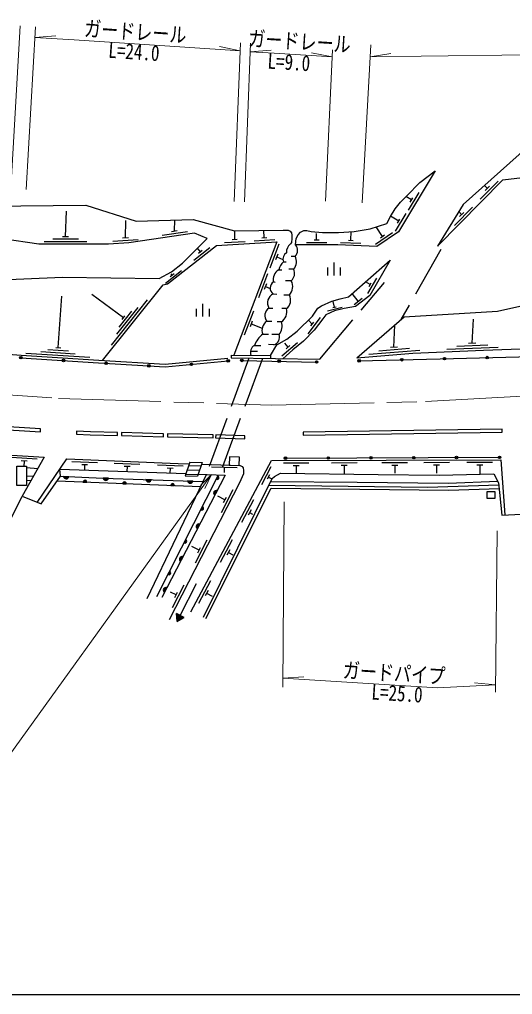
# Model space of a CAD drawing. Units: millimetres at full size, sheet at 1:1000; details may follow other scales. Extents: x 40000 to 680000, y 20000 to 380000.
# Drawn here: x 277160 to 334848, y 205000 to 319091 of the extents above; entities that cross this region are included whole.
import ezdxf
from ezdxf.enums import TextEntityAlignment as Align

# ---------------------------------------------------------------- set-up
doc = ezdxf.new("R2010")
doc.units = ezdxf.units.MM
doc.header["$LTSCALE"] = 1000
doc.linetypes.add('CHAIN', pattern=[18.5, 12, -1.5, 3.5, -1.5])
doc.linetypes.add('DASHED', pattern=[7.5, 6, -1.5])
for name, color, linetype, lineweight in [('M-BGD', 7, 'Continuous', 25), ('M-BMK', 2, 'CHAIN', 13), ('M-STR-HTXT', 7, 'Continuous', 13), ('M-TTL-BAND', 7, 'Continuous', 25)]:
    doc.layers.add(name, color=color, linetype=linetype, lineweight=lineweight)
doc.styles.add('ＭＳ ゴシック', font='')
doc.styles.get('ＭＳ ゴシック').set_extended_font_data('MS Gothic')

msp = doc.modelspace()

# ---------------------------------------------------------------- hatches: boundary and pattern name
at = {"layer": 'M-BGD'}
for points in [[(277167, 279526, -0.41421), (277326, 279665, -0.41421), (277466, 279506, -1)], [(326746, 279400, -0.41421), (326892, 279553, -0.41421), (327046, 279407, -1)], [(331745, 279524, -0.41421), (331891, 279677, -0.41421), (332045, 279531, -1)], [(282156, 279196, -0.41421), (282316, 279336, -0.41421), (282455, 279177, -1)], [(287146, 278872, -0.41421), (287304, 279013, -0.41421), (287445, 278855, -1)], [(292137, 278577, -0.41421), (292295, 278717, -0.41421), (292436, 278559, -1)], [(297120, 278727, -1), (297419, 278755, -0.41421), (297284, 278592, -0.41421)], [(301419, 279153, -0.41421), (301579, 279293, -0.41421), (301719, 279134, -1)], [(303033, 279209, -0.41421), (303192, 279349, -0.41421), (303332, 279189, -1)], [(307406, 279114, -0.41421), (307566, 279254, -0.41421), (307705, 279094, -1)], [(311779, 279020, -0.41421), (311939, 279159, -0.41421), (312079, 279000, -1)], [(316749, 279145, -0.41421), (316896, 279299, -0.41421), (317049, 279152, -1)], [(321748, 279272, -0.41421), (321894, 279426, -0.41421), (322048, 279280, -1)], [(308144, 267766, -1), (308444, 267767, -0.41421), (308295, 267617, -0.41421)], [(313144, 267785, -1), (313444, 267786, -0.41421), (313295, 267635, -0.41421)], [(318144, 267803, -1), (318444, 267804, -0.41421), (318295, 267654, -0.41421)], [(323144, 267822, -1), (323444, 267823, -0.41421), (323295, 267672, -0.41421)], [(328144, 267840, -1), (328444, 267841, -0.41421), (328295, 267691, -0.41421)], [(333189, 267859, -1), (333489, 267860, -0.41421), (333339, 267709, -0.41421)], [(282313, 265619), (282939, 265593, -0.84072)], [(284626, 264948, -0.4608), (284836, 265175, -0.4608), (285027, 264933)], [(286952, 265425), (287578, 265404, -0.84072)], [(289234, 264770, -0.4608), (289444, 264997, -0.4608), (289635, 264755)], [(291961, 265258), (292587, 265237, -0.84072)], [(294869, 264553, -0.4608), (295079, 264780, -0.4608), (295270, 264537)], [(296817, 265096), (297442, 265075, -0.84072)], [(300360, 265667, -0.4608), (300480, 265381, -0.4608), (300179, 265308)], [(300288, 263963), (300000, 263407, -0.84072)], [(298553, 262084, -0.4608), (298672, 261798, -0.4608), (298372, 261725)], [(298257, 260048), (297969, 259492, -0.84072)], [(296598, 258209, -0.4608), (296717, 257923, -0.4608), (296417, 257850)], [(296279, 256235), (295991, 255680, -0.84072)], [(294726, 254499, -0.4608), (294846, 254213, -0.4608), (294545, 254140)], [(294398, 252608), (294109, 252053, -0.84072)], [(295529, 249574), (295611, 248634), (296420, 249119)]]:
    msp.add_hatch(color=256, dxfattribs=at).paths.add_polyline_path(points)

# ---------------------------------------------------------------- linework, layer by layer
for p, q in [((331070, 298048), (333177, 300184)), ((331910, 299327), (331560, 299672)), ((331664, 299078), (332156, 299576)), ((323033, 297971), (322376, 298369)), ((322669, 296789), (323911, 298843)), ((322888, 297732), (323178, 298211)), ((282553, 293716), (282645, 296682)), ((328058, 294994), (330164, 297130)), ((289548, 293549), (289589, 295583)), ((295282, 294351), (295328, 295624)), ((321538, 295500), (320587, 296076)), ((321174, 294318), (322416, 296372)), ((321393, 295261), (321683, 295740)), ((328897, 296273), (328550, 296615)), ((328652, 296023), (329143, 296522)), ((294935, 294301), (295628, 294401)), ((302342, 293358), (302360, 294360)), ((305807, 293569), (305757, 294398)), ((319641, 293716), (318885, 294812)), ((281053, 293416), (284053, 293416)), ((282203, 293716), (282903, 293716)), ((288071, 293151), (291065, 293350)), ((289199, 293526), (289897, 293573)), ((293840, 293839), (296809, 294269)), ((302062, 293341), (302621, 293375)), ((304628, 293197), (307023, 293343)), ((305528, 293552), (306087, 293586)), ((311650, 293313), (312210, 293313)), ((311930, 293313), (311930, 294063)), ((315645, 293265), (316204, 293243)), ((315924, 293254), (315965, 294272)), ((318824, 292788), (320800, 294150)), ((319411, 293557), (319872, 293875)), ((280053, 293116), (285053, 293116)), ((297561, 290938), (299451, 292416)), ((298321, 291913), (297992, 292334)), ((298101, 291741), (298542, 292086)), ((301162, 292985), (303558, 293132)), ((307507, 292815), (306440, 290011)), ((310730, 293013), (313130, 293013)), ((314714, 293001), (317112, 292907)), ((307379, 291633), (307130, 290979)), ((307254, 291306), (307991, 291026)), ((309409, 291377), (308944, 291369)), ((307495, 289782), (307875, 289800)), ((308052, 290750), (308381, 290750)), ((309252, 289878), (308685, 289862)), ((313227, 289154), (313227, 290054)), ((313977, 289154), (313977, 290654)), ((314727, 289154), (314727, 290054)), ((294229, 288256), (296119, 289735)), ((294806, 289012), (295247, 289357)), ((295026, 289184), (294906, 289338)), ((306185, 289339), (305118, 286535)), ((317922, 287011), (318973, 288829)), ((306056, 288158), (305808, 287503)), ((305932, 287831), (306490, 287618)), ((306882, 288388), (307091, 288359)), ((308958, 288513), (308287, 288527)), ((318188, 288070), (317636, 288389)), ((318066, 287858), (318311, 288282)), ((281702, 280704), (282096, 286709)), ((289329, 284196), (285615, 286898)), ((306846, 286994), (307280, 286965)), ((308742, 286835), (308087, 286820)), ((316792, 286117), (316084, 287024)), ((316319, 285748), (317265, 286486)), ((287936, 280998), (292130, 286274)), ((288554, 282257), (291043, 285389)), ((298628, 284318), (298628, 285818)), ((306340, 285331), (306815, 285322)), ((308399, 285255), (307870, 285291)), ((313185, 285019), (314935, 285441)), ((313806, 285385), (314215, 285484)), ((314010, 285434), (313854, 286082)), ((288817, 283070), (290310, 284949)), ((289154, 283977), (289503, 284416)), ((297878, 284318), (297878, 285218)), ((299378, 284318), (299378, 285218)), ((304523, 284970), (303456, 282166)), ((310923, 282318), (312386, 284221)), ((304395, 283789), (304146, 283135)), ((304270, 283462), (305552, 282974)), ((306095, 283774), (306676, 283785)), ((307810, 283704), (307311, 283696)), ((311417, 283452), (310965, 283924)), ((311246, 283230), (311587, 283674)), ((320975, 280767), (321066, 283321)), ((330138, 281234), (330284, 284023)), ((305627, 282269), (306282, 282265)), ((307535, 282222), (306683, 282227)), ((281423, 280722), (281982, 280686)), ((304659, 280950), (305385, 280957)), ((306938, 281022), (306281, 281041)), ((307862, 279744), (309701, 281286)), ((308589, 280745), (308192, 281219)), ((308374, 280565), (308803, 280925)), ((320556, 280733), (321393, 280801)), ((327165, 280510), (333160, 280759)), ((328352, 280859), (331949, 281009)), ((329718, 281216), (330558, 281251)), ((277912, 280051), (285375, 279561)), ((279667, 280236), (283659, 279974)), ((280485, 280483), (282880, 280326)), ((301915, 279817), (306536, 279766)), ((304185, 280272), (305021, 280285)), ((306536, 279766), (306531, 279422)), ((318033, 279926), (324013, 280412)), ((319205, 280322), (322793, 280614)), ((303182, 279199), (311929, 279010)), ((279230, 267634), (276236, 267820)), ((278064, 267406), (277365, 267449)), ((277715, 267427), (277677, 266826)), ((286295, 267222), (283298, 267344)), ((285134, 266969), (284435, 266997)), ((284784, 266983), (284759, 266367)), ((291254, 267019), (288256, 267141)), ((297107, 267301), (296554, 265706)), ((297107, 267301), (298522, 267266)), ((298522, 267266), (297969, 265671)), ((311033, 267185), (308033, 267175)), ((308294, 267767), (333339, 267859)), ((316653, 267203), (313653, 267193)), ((322564, 267222), (319564, 267213)), ((327469, 267238), (324469, 267228)), ((332515, 267255), (329515, 267245)), ((277964, 266654), (279300, 266569)), ((281885, 266469), (296638, 265950)), ((281972, 265634), (281885, 266469)), ((290092, 266766), (289393, 266795)), ((289743, 266780), (289719, 266193)), ((292106, 251334), (299029, 265865)), ((296295, 266813), (293298, 266935)), ((295134, 266560), (294435, 266588)), ((294784, 266574), (294761, 266016)), ((296618, 265893), (298036, 265864)), ((296791, 266389), (298208, 266361)), ((296963, 266886), (298381, 266857)), ((302620, 266613), (299622, 266714)), ((301121, 266664), (301101, 266064)), ((306588, 266744), (305461, 264625)), ((309884, 266881), (309184, 266879)), ((309534, 266880), (309539, 265991)), ((315504, 266899), (314804, 266897)), ((315154, 266898), (315157, 265896)), ((321415, 266919), (320715, 266916)), ((321065, 266917), (321068, 266006)), ((326320, 266935), (325620, 266932)), ((325970, 266933), (325973, 266009)), ((331366, 266951), (330666, 266949)), ((331016, 266950), (331019, 265901)), ((277964, 265695), (278781, 265646)), ((277964, 265180), (278502, 265148)), ((298340, 264419), (281572, 265066)), ((282939, 265593), (282313, 265619)), ((284626, 264948), (285027, 264933)), ((287578, 265404), (286952, 265425)), ((289234, 264770), (289635, 264755)), ((292587, 265237), (291961, 265258)), ((293246, 251564), (300436, 265816)), ((296554, 265706), (297969, 265671)), ((297442, 265075), (296817, 265096)), ((300360, 265667), (300179, 265308)), ((306421, 265791), (306158, 265296)), ((306290, 265543), (306699, 265325)), ((294869, 264553), (295270, 264537)), ((300000, 263407), (300288, 263963)), ((300788, 261418), (302158, 264087)), ((269981, 248277), (277469, 263309)), ((301206, 262889), (300350, 263329)), ((301046, 262578), (301366, 263201)), ((304528, 262871), (303119, 260222)), ((298553, 262084), (298372, 261725)), ((304253, 261714), (303924, 261097)), ((304088, 261406), (304438, 261220)), ((297969, 259492), (298257, 260048)), ((296598, 258209), (296417, 257850)), ((297763, 255528), (299134, 258197)), ((302042, 258197), (300633, 255548)), ((298182, 257000), (297325, 257440)), ((298022, 256688), (298341, 257311)), ((301766, 257041), (301438, 256423)), ((301602, 256732), (302106, 256464)), ((295991, 255680), (296279, 256235)), ((294726, 254499), (294545, 254140)), ((299496, 253412), (298087, 250763)), ((294109, 252053), (294398, 252608)), ((295070, 250283), (296440, 252952)), ((295975, 249346), (297885, 253087)), ((299221, 252256), (298892, 251638)), ((295488, 251754), (294821, 252097)), ((295328, 251443), (295648, 252066)), ((299056, 251947), (299718, 251594)), ((296420, 249119), (295529, 249574)), ((295611, 248634), (295529, 249574)), ((295611, 248634), (296420, 249119))]:
    msp.add_line(p, q, dxfattribs=at)
at = {"layer": 'M-BGD', "linetype": 'DASHED'}
for p, q in [((326475, 292159), (321791, 283991)), ((312309, 279343), (319873, 288315)), ((303993, 279457), (299001, 265866)), ((305583, 279435), (300578, 265811))]:
    msp.add_line(p, q, dxfattribs=at)
at = {"layer": 'M-BGD'}
for points in [[(483271, 301025), (482478, 301310), (479769, 301715), (473290, 302153), (465615, 302312), (456344, 302132), (444557, 301634), (436441, 302763), (430938, 302943), (423633, 303964), (417798, 304109), (409251, 306352), (386956, 305654), (381210, 304823), (376003, 304416), (372743, 304155), (367585, 302828), (353606, 304189), (348958, 304060), (340414, 304852), (336725, 304254), (329064, 297458), (326078, 292560)], [(326078, 292560), (333723, 300310), (355420, 302917), (367244, 301459), (376939, 302608), (383115, 304237), (400692, 305263), (405946, 305491), (409691, 305312), (417605, 303283), (425488, 302651), (431043, 302152), (435934, 301987), (443811, 300799), (460064, 301598), (467447, 301600), (474709, 301417), (479687, 300945), (483249, 300344)], [(316650, 279513), (322162, 284314), (333110, 284978), (338147, 286111), (344621, 287516), (363148, 290480), (372571, 291939), (376139, 291017), (398881, 294593), (415115, 293891), (419215, 294640), (420450, 303055)], [(242050, 287822), (242617, 292009), (242861, 299374), (262153, 297409), (273462, 297246), (284915, 297381), (290800, 295486), (297491, 295690), (302309, 294360), (307998, 294423), (308588, 294420), (308833, 294321), (308980, 294125), (309029, 293863), (309029, 293447), (308986, 293010), (308867, 292821)], [(242050, 287822), (248420, 288869), (261642, 288402), (267226, 288254), (272222, 288501), (282208, 288943), (293516, 288774), (294958, 289555), (296244, 290597), (299128, 293463), (297652, 294088), (289972, 292976), (287568, 292816), (279415, 292816), (275159, 293423), (271233, 292732), (245377, 294586), (244466, 294586), (243122, 294208)], [(70232, 292926), (105486, 291766), (128449, 290928), (141761, 289874), (173908, 287660), (188467, 286580), (205977, 285164), (222818, 284004), (242240, 282579), (258755, 281266), (277338, 279815), (286433, 279215), (294200, 278755), (301541, 279442)], [(286890, 279188), (293965, 288040), (294482, 288150), (300208, 292627), (307279, 293058), (302240, 279813)], [(306536, 279766), (307265, 281035), (308456, 281686), (309665, 282630), (311426, 284389), (312066, 285311), (312483, 285583), (313714, 286119), (314665, 286412), (315666, 286656), (320544, 290947), (318139, 286786), (316488, 285499), (315170, 285282), (314001, 285000), (313020, 284537), (312652, 284075), (311631, 282747), (310398, 281452), (309140, 280433), (307983, 279402)], [(316650, 279513), (323176, 280043), (331439, 280387), (346534, 280948)], [(301915, 279817), (301912, 279485), (312309, 279343)], [(316899, 279149), (327933, 279430), (335605, 279618), (339314, 279766), (346227, 280548)], [(277317, 279516), (286414, 278916), (294206, 278454), (301569, 279143)], [(298683, 249138), (306719, 265365), (307009, 265620), (307685, 266022), (319129, 265829), (326268, 265782), (332645, 265941), (333227, 264891), (333596, 261092), (338218, 261320), (338625, 264554), (352103, 265881), (365907, 267364), (379611, 268766), (398401, 270798)], [(237738, 266325), (237972, 270314), (256309, 269359), (255231, 266665), (254710, 264436), (259320, 263879), (260975, 267743), (261120, 269058), (280038, 267884), (277469, 263309), (279693, 262401), (281972, 265634), (286967, 265425), (298634, 265036)], [(279244, 262584), (282701, 267669), (295739, 267136), (297024, 267103), (297038, 267102)], [(298449, 267054), (302992, 266901), (303200, 266778), (303336, 266610), (303377, 266297), (303374, 265921), (302908, 264890), (294671, 248849)], [(297219, 249770), (306635, 267470), (333491, 267558), (333960, 261110)], [(298048, 265900), (301235, 265788), (293804, 251464)], [(306554, 265033), (316682, 264935), (327312, 264820), (333137, 265053)], [(298966, 249007), (306595, 264268), (320464, 264095), (327394, 264033), (333294, 264198)], [(306348, 264616), (324911, 264373), (333252, 264635)]]:
    msp.add_lwpolyline(points, dxfattribs=at)
for points in [[(309457, 292713), (309547, 293479), (309752, 293908), (310031, 294223), (310416, 294418), (310781, 294418), (311296, 294283), (312631, 294181), (314474, 294181), (316317, 294293), (318193, 294591), (320159, 295220), (320559, 296033), (321119, 296925), (321744, 297703), (322466, 298463), (324005, 300007), (325799, 301384), (321491, 294263), (318983, 292533), (314403, 292713)], [(273922, 271185), (279606, 270839), (279627, 271189), (273944, 271534)], [(283817, 270583), (285438, 270485), (288616, 270407), (288625, 270757), (285453, 270835), (283839, 270933)], [(289081, 270395), (294012, 270274), (294021, 270624), (289089, 270745)], [(294484, 270263), (299822, 270131), (299831, 270481), (294492, 270612)], [(300107, 270124), (303527, 270040), (303535, 270390), (300115, 270474)], [(310346, 270434), (333632, 270785), (333626, 271135), (310341, 270784)], [(301698, 266944), (302866, 266905), (302899, 267870), (301731, 267910)], [(276832, 266826), (277964, 266826), (277964, 264551), (276832, 264551)], [(331878, 263875), (332768, 263875), (332768, 263043), (331878, 263043)]]:
    msp.add_lwpolyline(points, close=True, dxfattribs=at)
for centre in [(277317, 279516), (326896, 279404), (331895, 279527), (282306, 279187), (287295, 278863), (292287, 278568), (297270, 278741), (301569, 279143), (303182, 279199), (307556, 279104), (311929, 279010), (316899, 279149), (321898, 279276), (308294, 267767), (313294, 267785), (318294, 267804), (323294, 267822), (328294, 267841), (333339, 267859)]:
    msp.add_circle(centre, 150, dxfattribs=at)
for centre, radius, start, end in [((309506, 291923), 1103, 125.42422, 186.08727), ((308734, 292070), 967, 314.2448, 41.68735), ((308845, 291070), 855, 120.58121, 201.96251), ((308218, 290744), 1349, 320.05141, 28.00268), ((309113, 289495), 1644, 130.22277, 169.95399), ((308192, 289392), 1166, 311.06307, 24.57994), ((308119, 288676), 1270, 119.45355, 193.12391), ((307321, 287679), 833, 121.74145, 235.28116), ((307705, 287821), 1431, 316.43706, 28.90308), ((307376, 285924), 1194, 116.34393, 209.81527), ((307646, 286246), 1244, 307.23252, 28.25473), ((306915, 284442), 1058, 122.90005, 219.18101), ((307011, 284895), 1434, 303.87089, 14.55131), ((306749, 282746), 1218, 122.46926, 203.02282), ((306338, 283211), 1553, 320.46003, 18.5319), ((307411, 279945), 2930, 127.50488, 159.94132), ((306672, 281903), 920, 286.78393, 20.29615), ((305137, 280111), 966, 119.66592, 199.32885), ((282628, 265661), 318, 187.49555, 347.71328), ((284828, 264972), 203, 348.82813, 186.75152), ((287267, 265469), 318, 187.98166, 348.19939), ((289436, 264794), 203, 348.82813, 186.75152), ((292276, 265302), 318, 187.98166, 348.19939), ((295071, 264577), 203, 348.82813, 186.75152), ((297131, 265140), 318, 187.98166, 348.19939), ((300298, 265473), 203, 234.26849, 72.19188), ((300193, 263660), 318, 72.47141, 232.68915), ((298490, 261890), 203, 234.26849, 72.19188), ((298161, 259745), 318, 72.47141, 232.68915), ((296536, 258015), 203, 234.26849, 72.19188), ((296184, 255932), 318, 72.47141, 232.68915), ((294664, 254305), 203, 234.26849, 72.19188), ((294302, 252305), 318, 72.47141, 232.68915)]:
    msp.add_arc(centre, radius, start, end, dxfattribs=at)
at = {"layer": 'M-BMK'}
msp.add_lwpolyline([(69888, 286651), (169113, 281081), (268991, 275684), (281721, 274745), (306655, 273976), (324683, 274392), (341076, 275315), (367523, 277657), (438343, 284055), (450372, 285157), (467305, 285974), (487005, 286184), (567265, 283491)], dxfattribs=at)
at = {"layer": 'M-STR-HTXT'}
for p, q in [((277225, 318345), (276149, 299294)), ((279022, 318244), (277946, 299192)), ((278951, 316976), (281397, 317187)), ((303007, 316358), (302292, 297786)), ((304206, 316312), (303491, 297740)), ((318270, 316114), (317265, 297641)), ((302970, 315405), (300568, 315912)), ((304168, 315324), (306616, 315499)), ((313735, 314706), (311330, 315200)), ((313773, 315560), (312969, 297836)), ((318195, 314738), (320622, 315104)), ((299642, 265844), (298347, 264558)), ((299642, 265844), (298834, 264208)), ((308144, 262654), (307956, 240956)), ((333060, 259250), (332856, 240371)), ((307965, 241998), (310413, 242189)), ((332865, 241240), (330419, 241453))]:
    msp.add_line(p, q, dxfattribs=at)
for points in [[(318195, 314738), (324146, 314797), (336768, 314947), (362642, 315405), (435334, 317118), (448168, 317061), (468042, 317185), (487488, 317594), (547844, 317361)], [(278950, 316976), (283549, 316729), (302970, 315405)], [(304168, 315324), (306979, 315132), (313735, 314706)], [(299642, 265844), (269607, 224200), (249104, 224200)], [(307965, 241998), (326072, 240880), (332865, 241240)]]:
    msp.add_lwpolyline(points, dxfattribs=at)
at = {"layer": 'M-TTL-BAND'}
msp.add_line((40000, 205000), (579000, 205000), dxfattribs=at)

# ---------------------------------------------------------------- texts
at = {"layer": 'M-STR-HTXT', "style": 'ＭＳ ゴシック', "width": 0.8}
for s, rotation, p in [('ガードレール', 356.101, (290614, 316196)), ('ガードレール', 356.388, (309835, 315063)), ('ガードパイプ', 356.466, (320902, 241147))]:
    msp.add_text(s, height=1833, rotation=rotation, dxfattribs=at).set_placement(p, align=Align.BOTTOM_CENTER)
for s, rotation, p in [('L=24.0', 356.101, (290618, 316247)), ('L=9.0', 356.388, (308741, 315021)), ('L=25.0', 356.466, (321399, 241168))]:
    msp.add_text(s, height=1833, rotation=rotation, dxfattribs=at).set_placement(p, align=Align.TOP_CENTER)

doc.saveas('drawing.dxf')
